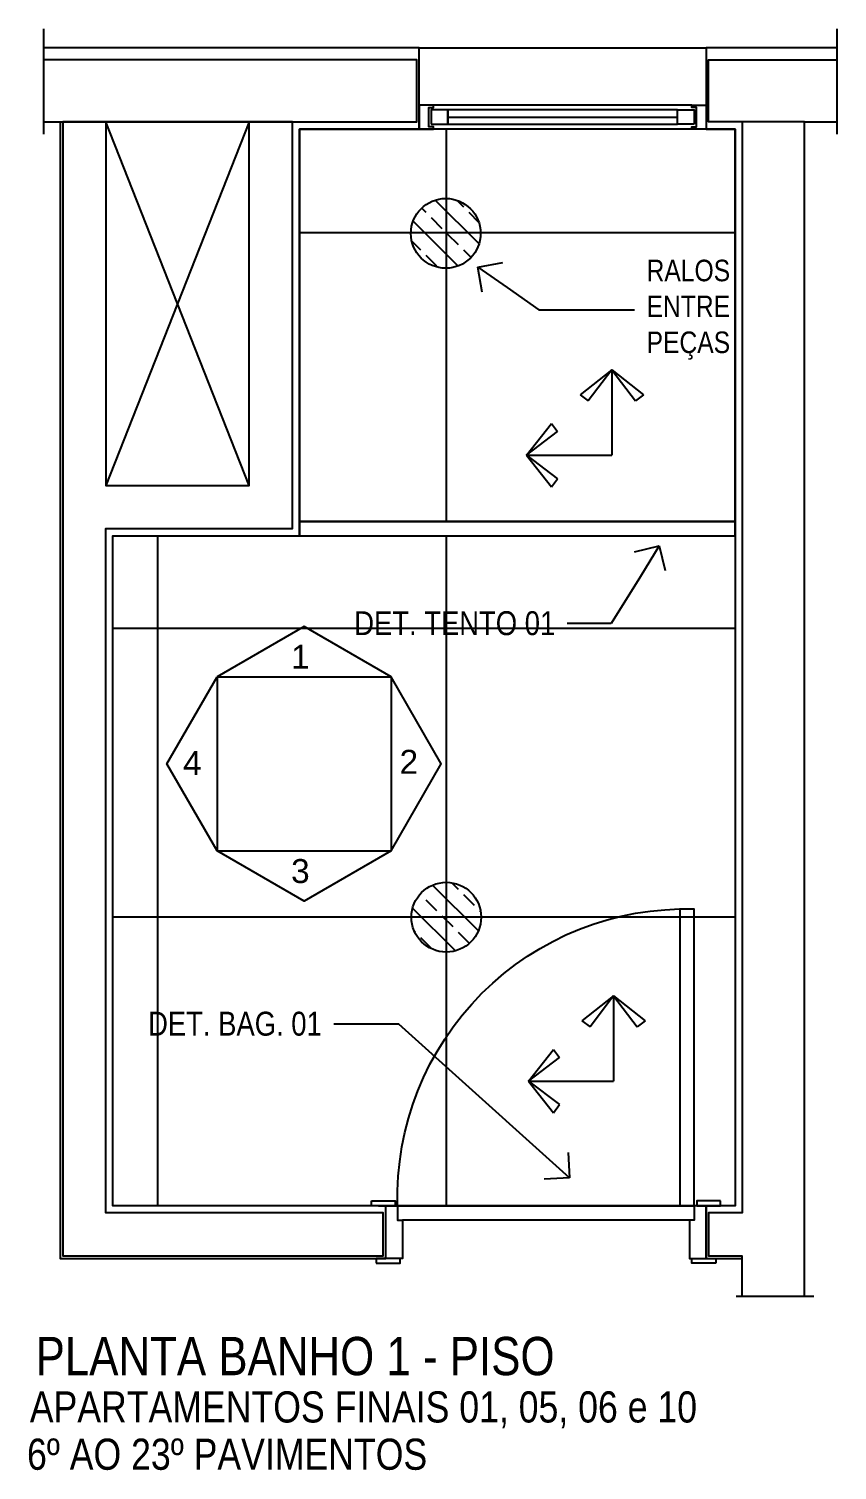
# Model space of a CAD drawing. Header units: metres. Extents: x 3 to 168, y -142 to 28.
# Drawn here: x 4.841 to 6.531, y 2.987 to 6 of the extents above; entities that cross this region are included whole.
import ezdxf
from ezdxf import colors
from ezdxf.entities.mleader import LeaderData, LeaderLine
from ezdxf.math import Vec2, Vec3

# ---------------------------------------------------------------- set-up
doc = ezdxf.new("R2010")
doc.units = ezdxf.units.M
doc.linetypes.add('DASHEDX2', pattern=[1.5, 1, -0.5])
for name, color, linetype in [('ARQ-ALV ACAB', 4, 'Continuous'), ('ARQ-ALV OSSO', 5, 'Continuous'), ('ARQ-AUX', 7, 'Continuous'), ('ARQ-AUX1', 1, 'Continuous'), ('ARQ-AUX2', 2, 'Continuous'), ('ARQ-CAX @ 1', 1, 'Continuous'), ('ARQ-CERÂMICA', 7, 'Continuous'), ('ARQ-PRJ', 7, 'DASHEDX2'), ('ARQ-SIM', 1, 'Continuous'), ('ARQ-TXT', 2, 'Continuous')]:
    doc.layers.add(name, color=color, linetype=linetype)
doc.styles.add('Adesa', font='ARIALN.TTF')
doc.styles.add('Arial', font='arial.ttf')

# ---------------------------------------------------------------- blocks, each defined once
blk = doc.blocks.new('*U22')
at = {"color": 0, "linetype": 'ByBlock', "ltscale": 0.5}
for points in [[(0.02, -0.045), (0.02, -0.045), (0.02, -0.045), (0.02, -0.045), (0.02, -0.045), (0.02, -0.045), (0.02, -0.045), (0.02, -0.045), (0.02, -0.045), (0.03, -0.045), (0.03, -0.05), (0, -0.05), (0, 0), (0.03, 0), (0.03, -0.005), (0.02, -0.005), (0.02, -0.045)], [(0.58, -0.045), (0.58, -0.045), (0.58, -0.045), (0.58, -0.045), (0.58, -0.045), (0.58, -0.045), (0.58, -0.045), (0.58, -0.045), (0.58, -0.045), (0.57, -0.045), (0.57, -0.05), (0.6, -0.05), (0.6, 0), (0.57, 0), (0.57, -0.005), (0.58, -0.005), (0.58, -0.045)], [(0.025, -0.01), (0.06, -0.01), (0.06, -0.04), (0.025, -0.04)], [(0.575, -0.01), (0.54, -0.01), (0.54, -0.04), (0.575, -0.04)]]:
    blk.add_lwpolyline(points, close=True, dxfattribs=at)
at = {"color": 8, "linetype": 'ByBlock', "ltscale": 0.5}
for points in [[(0.57, 0), (0.03, 0)], [(0.57, -0.05), (0.03, -0.05)]]:
    blk.add_lwpolyline(points, dxfattribs=at)
at = {"color": 7, "linetype": 'ByBlock', "ltscale": 0.5}
blk.add_lwpolyline([(0.54, -0.01), (0.54, -0.04), (0.06, -0.04), (0.06, -0.01)], close=True, dxfattribs=at)
blk.add_lwpolyline([(0.06, -0.025), (0.54, -0.025)], dxfattribs=at)
blk = doc.blocks.new('*U26')
for points in [[(-0.665, -0.03), (-0.615, -0.03), (-0.615, -0.04), (-0.665, -0.04)], [(0.045, -0.03), (-0.005, -0.03), (-0.005, -0.04), (0.045, -0.04)], [(-0.675, -0.16), (-0.625, -0.16), (-0.625, -0.15), (-0.675, -0.15)], [(0, -0.15), (0, -0.77), (-0.03, -0.77), (-0.03, -0.15)], [(0.055, -0.16), (0.005, -0.16), (0.005, -0.15), (0.055, -0.15)]]:
    blk.add_lwpolyline(points, close=True)
for points in [[(-0.66, -0.15), (-0.62, -0.15), (-0.62, -0.12), (-0.61, -0.12), (-0.61, -0.04), (-0.645, -0.04), (-0.645, -0.15)], [(0.04, -0.15), (0, -0.15), (0, -0.12), (-0.01, -0.12), (-0.01, -0.04), (0.025, -0.04), (0.025, -0.15)]]:
    blk.add_lwpolyline(points)
at = {"layer": 'ARQ-PRJ'}
blk.add_arc((-0.0179, -0.1679), 0.6024, 178.2986, 271.7014, dxfattribs=at)
blk = doc.blocks.new('_Open90')
at = {"color": 0, "linetype": 'ByBlock', "lineweight": -2}
for p, q in [((-0.5, 0.5), (0, 0)), ((0, 0), (-1, 0)), ((0, 0), (-0.5, -0.5))]:
    blk.add_line(p, q, dxfattribs=at)
blk = doc.blocks.new('VISTA')
at = {"layer": 'ARQ-SIM'}
blk.add_lwpolyline([(-0.00525, -0.00909), (-0.00525, 0.00909), (0, 0)], close=True, dxfattribs=at)
at = {"layer": 'ARQ-SIM', "color": 5, "style": 'Adesa'}
blk.add_attdef('4', (-0.0019, -0.00135), '', height=0.0025, rotation=90, dxfattribs=at)
blk = doc.blocks.new('Seta para pag.piso')
for p, q in [((0, 0.1126), (-0.0418, 0.0796)), ((0, 0.1126), (-0.0312, 0.0715)), ((0, 0.1126), (0, 0)), ((0, 0.1126), (0.0418, 0.0795)), ((0, 0.1126), (0.0312, 0.0715)), ((-0.0418, 0.0796), (-0.0312, 0.0715)), ((0.0418, 0.0795), (0.0312, 0.0715)), ((-0.1126, 0), (-0.0795, 0.0418)), ((-0.0795, 0.0418), (-0.0715, 0.0312)), ((-0.1126, 0), (-0.0715, 0.0312)), ((-0.1126, 0), (0, 0)), ((-0.1126, 0), (-0.0796, -0.0418)), ((-0.1126, 0), (-0.0715, -0.0312)), ((-0.0796, -0.0418), (-0.0715, -0.0312))]:
    blk.add_line(p, q)
blk = doc.blocks.new('PL RALO')
at = {"layer": 'ARQ-AUX2'}
h = blk.add_hatch(dxfattribs=at)
h.set_pattern_fill('BRASS', color=8, scale=0.01, angle=315)
h.set_pattern_definition([(315, (-278.116365, 1040.018154), (0.0449012806, 0.0449012806), []), (315, (-278.093914, 1040.040605), (0.0449012806, 0.0449012806), [0.03175, -0.015875])])
edge = h.paths.add_edge_path()
edge.add_arc((0, 0), 0.0729, 270, 630)
blk.add_circle((0, 0), 0.0729, dxfattribs=at)
blk = doc.blocks.new('AREAS MOLHADAS')
at = {"layer": 'ARQ-CERÂMICA'}
h = blk.add_hatch(dxfattribs=at)
h.set_pattern_fill('NET', color=256, scale=0.19)
h.set_pattern_definition([(0, (6.31716, 4.97), (0, 0.60325), []), (90, (6.31716, 4.97), (-0.60325, 4e-17), [])])
h.paths.add_polyline_path([(5.4071, 4.97), (6.3172, 4.97), (6.3172, 5.79), (5.4071, 5.79)])
h = blk.add_hatch(dxfattribs=at)
h.set_pattern_fill('NET', color=256, scale=0.19)
h.set_pattern_definition([(0, (6.31715, 3.54), (0, 0.60325), []), (90, (6.31715, 3.54), (-0.60325, 4e-17), [])])
h.paths.add_polyline_path([(5.0171, 4.94), (6.3172, 4.94), (6.3172, 3.54), (5.0171, 3.54)])
at = {"layer": 'ARQ-ALV ACAB'}
for points in [[(4.8725, 5.805), (4.9071, 5.805), (4.9071, 3.43), (5.5871, 3.43), (5.5871, 3.54), (5.0171, 3.54), (5.0171, 4.94), (5.4071, 4.94), (5.4071, 5.79), (5.657, 5.79), (5.657, 5.96), (4.8725, 5.96)], [(6.5307, 5.96), (6.2571, 5.96), (6.257, 5.79), (6.3172, 5.79), (6.3172, 3.54), (6.2571, 3.54), (6.2571, 3.43), (6.3312, 3.43), (6.3312, 3.351)], [(6.4621, 3.351), (6.4621, 3.5041), (6.4621, 5.805), (6.5307, 5.805)]]:
    blk.add_lwpolyline(points, dxfattribs=at)
at = {"layer": 'ARQ-ALV OSSO'}
for points in [[(4.8725, 5.805), (5.652, 5.805), (5.652, 5.935), (4.8725, 5.935)], [(6.3322, 5.805), (6.262, 5.805), (6.262, 5.935), (6.5307, 5.935)], [(6.4621, 3.351), (6.4621, 3.5041), (6.4621, 5.805), (6.3322, 5.805), (6.3322, 3.525), (6.2621, 3.525), (6.2621, 3.435), (6.3312, 3.435), (6.3312, 3.351)], [(6.4621, 5.805), (6.5307, 5.805)]]:
    blk.add_lwpolyline(points, dxfattribs=at)
for points in [[(4.9121, 5.805), (4.9121, 3.435), (5.5821, 3.435), (5.5821, 3.525), (5.0021, 3.525), (5.0021, 4.955), (5.3921, 4.955), (5.3921, 5.805)], [(5.3021, 5.805), (5.0021, 5.805), (5.0021, 5.045), (5.3021, 5.045)]]:
    blk.add_lwpolyline(points, close=True, dxfattribs=at)
at = {"layer": 'ARQ-AUX'}
for points in [[(4.8725, 5.7797), (4.8725, 5.9995)], [(6.5307, 5.7797), (6.5307, 5.9995)], [(5.657, 5.96), (6.2571, 5.96)], [(6.3193, 3.351), (6.4818, 3.351)]]:
    blk.add_lwpolyline(points, dxfattribs=at)
at = {"layer": 'ARQ-AUX1'}
blk.add_lwpolyline([(5.4071, 4.94), (6.3172, 4.94), (6.3172, 4.97), (5.4071, 4.97)], close=True, dxfattribs=at)
for points in [[(5.6121, 3.54), (6.2321, 3.54)], [(6.2221, 3.51), (5.6221, 3.51)]]:
    blk.add_lwpolyline(points, dxfattribs=at)
at = {"layer": 'ARQ-CERÂMICA'}
for points in [[(5.4071, 4.97), (6.3172, 4.97), (6.3172, 5.79), (5.4071, 5.79)], [(5.0171, 4.94), (6.3172, 4.94), (6.3172, 3.54), (5.0171, 3.54)]]:
    blk.add_lwpolyline(points, close=True, dxfattribs=at)
at = {"layer": 'ARQ-SIM'}
for points in [[(5.3021, 5.805), (5.0021, 5.045)], [(5.3021, 5.045), (5.0021, 5.805)]]:
    blk.add_lwpolyline(points, dxfattribs=at)
at = {"layer": 'ARQ-CAX @ 1', "xscale": -1, "rotation": 180}
for name, p in [('*U22', (5.657, 5.79)), ('*U26', (6.2321, 3.39))]:
    blk.add_blockref(name, p, dxfattribs=at)
at = {"layer": 'ARQ-CERÂMICA'}
for p in [(5.7127, 5.5721), (5.7137, 4.143)]:
    blk.add_blockref('PL RALO', p, dxfattribs=at)
at = {"layer": 'ARQ-CERÂMICA', "xscale": -1.58230973583663, "yscale": 1.58230973583663, "zscale": 1.58230973583663, "rotation": 90}
for p in [(6.0595, 5.1087), (6.0635, 3.8006)]:
    blk.add_blockref('Seta para pag.piso', p, dxfattribs=at)
at = {"layer": 'ARQ-SIM', "ltscale": 0.03}
ref = blk.add_blockref('VISTA', (5.4165, 4.7502), dxfattribs=dict(at, xscale=-20.00000000011565, yscale=20.00000000011565, zscale=20.00000000011565, rotation=270))
ref.add_attrib('4', '1', (5.3894, 4.6622), dxfattribs={"color": 3, "height": 0.05, "style": 'Arial'})
ref = blk.add_blockref('VISTA', (5.1296, 4.4633), dxfattribs=dict(at, xscale=20.00000000011565, yscale=20.00000000011565, zscale=20.00000000011565, rotation=180))
ref.add_attrib('4', '4', (5.1636, 4.4403), dxfattribs={"color": 3, "height": 0.05, "style": 'Arial'})
ref = blk.add_blockref('VISTA', (5.7033, 4.4633), dxfattribs=dict(at, xscale=-20.00000000011565, yscale=20.00000000011565, zscale=20.00000000011565, rotation=180))
ref.add_attrib('4', '2', (5.6161, 4.4427), dxfattribs={"color": 3, "height": 0.05, "style": 'Arial'})
ref = blk.add_blockref('VISTA', (5.4165, 4.1764), dxfattribs=dict(at, xscale=20.00000000011565, yscale=20.00000000011565, zscale=20.00000000011565, rotation=270))
ref.add_attrib('4', '3', (5.3894, 4.2144), dxfattribs={"color": 3, "height": 0.05, "style": 'Arial'})
at = {"layer": 'ARQ-TXT', "ltscale": 0.5, "style": 'Adesa'}
blk.add_text('PLANTA BANHO 1 - PISO', height=0.08, dxfattribs=at).set_placement((4.8554, 3.1858))
at = {"layer": 'ARQ-TXT', "style": 'Adesa'}
for s, p in [('APARTAMENTOS FINAIS 01, 05, 06 e 10', (4.8433, 3.087, 108.9697)), ('6º AO 23º PAVIMENTOS', (4.8375, 2.9882, 217.9394))]:
    blk.add_text(s, height=0.065, dxfattribs=at).set_placement(p)
at = {"layer": 'ARQ-SIM'}
ml = blk.add_multileader_mtext('Standard', dxfattribs=at)
ml.set_content('RALOS ENTRE PEÇAS', color=2, style='Adesa')
ml.set_leader_properties(color=256)
ml.set_arrow_properties(name='OPEN90')
ml.build(insert=Vec2(0, 0))
ml.multileader.update_dxf_attribs({"text_left_attachment_type": 2, "text_right_attachment_type": 2, "dogleg_length": 0.2, "arrow_head_size": 0.075})
ctx = ml.context
ctx.base_point, ctx.char_height, ctx.arrow_head_size, ctx.landing_gap_size, ctx.plane_origin = Vec3(6.1073, 5.4123), 0.045, 0.075, 0.025, Vec3(5.907, 5.3104)
ctx.left_attachment, ctx.right_attachment = 2, 2
notes = []
notes.append((ctx, [(0, (1, 1, 0), (5.9073, 5.4123), (1, 0), 0.2, [(0, [(5.7796, 5.5017)], 0, [])])]))
ctx.mtext.insert, ctx.mtext.width, ctx.mtext.flow_direction = Vec3(6.1323, 5.517), 0.142536, 5
ml = blk.add_multileader_mtext('Standard', dxfattribs=at)
ml.set_content('DET. TENTO 01', color=2, style='Adesa')
ml.set_leader_properties(color=256)
ml.set_arrow_properties(name='OPEN90')
ml.build(insert=Vec2(0, 0))
ml.multileader.update_dxf_attribs({"text_left_attachment_type": 2, "text_right_attachment_type": 2, "dogleg_length": 0.2, "arrow_head_size": 0.075})
ctx = ml.context
ctx.base_point, ctx.char_height, ctx.arrow_head_size, ctx.landing_gap_size, ctx.plane_origin = Vec3(5.5112, 4.7565), 0.05, 0.075, 0.025, Vec3(6.1458, 4.7599)
ctx.left_attachment, ctx.right_attachment, ctx.text_align_type = 2, 2, 2
notes.append((ctx, [(0, (1, 1, 0), (6.0586, 4.7565), (-1, 0), 0.0921, [(0, [(6.159, 4.9188)], 0, [])])]))
ctx.mtext.insert, ctx.mtext.alignment, ctx.mtext.flow_direction = Vec3(5.9414, 4.7824), 3, 5
ml = blk.add_multileader_mtext('Standard', dxfattribs=at)
ml.set_content('DET. BAG. 01', color=2, style='Adesa')
ml.set_leader_properties(color=256)
ml.set_arrow_properties(name='OPEN90')
ml.build(insert=Vec2(0, 0))
ml.multileader.update_dxf_attribs({"text_left_attachment_type": 2, "text_right_attachment_type": 2, "dogleg_length": 0.2, "arrow_head_size": 0.075})
ctx = ml.context
ctx.base_point, ctx.char_height, ctx.arrow_head_size, ctx.landing_gap_size, ctx.plane_origin = Vec3(5.0805, 3.9195), 0.05, 0.075, 0.025, Vec3(5.9839, 3.4721)
ctx.left_attachment, ctx.right_attachment, ctx.text_align_type = 2, 2, 2
notes.append((ctx, [(1, (1, 1, 0), (5.6143, 3.9195), (-1, 0), 0.1358, [(0, [(5.9713, 3.5981)], 0, [])])]))
ctx.mtext.insert, ctx.mtext.alignment, ctx.mtext.flow_direction = Vec3(5.4535, 3.9454), 3, 5
for ctx, leaders in notes:
    for number, flags, end, landing, length, lines in leaders:
        leader = LeaderData()
        leader.index, (leader.has_last_leader_line, leader.has_dogleg_vector, leader.attachment_direction) = number, flags
        leader.last_leader_point, leader.dogleg_vector, leader.dogleg_length = Vec3(end), Vec3(landing), length
        for number, points, colour, breaks in lines:
            line = LeaderLine()
            line.index, line.vertices, line.color, line.breaks = number, Vec3.list(points), colors.encode_raw_color(colour), breaks
            leader.lines.append(line)
        ctx.leaders.append(leader)

msp = doc.modelspace()

# ---------------------------------------------------------------- block references
msp.add_blockref('AREAS MOLHADAS', (0, 0))

doc.saveas('drawing.dxf')
